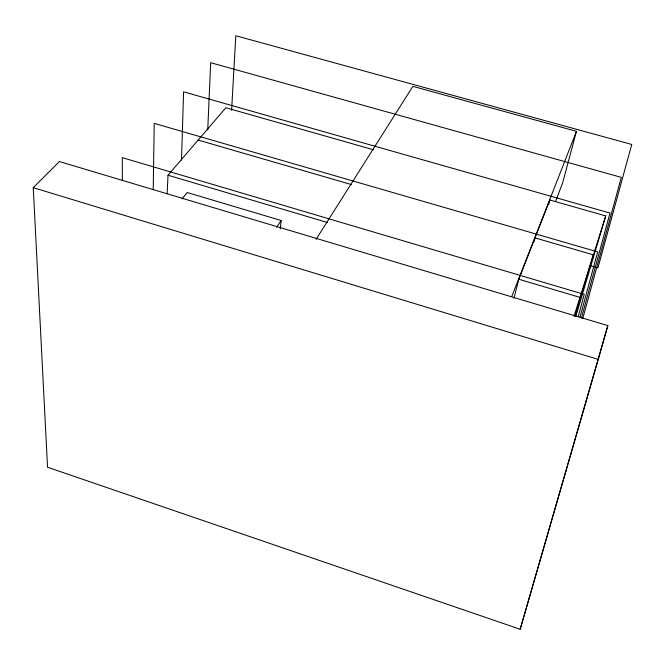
<?xml version="1.0" encoding="UTF-8"?>
<svg xmlns="http://www.w3.org/2000/svg" width="665" height="665" viewBox="0 0 665 665"><rect width="100%" height="100%" fill="white"/><g stroke="black" fill="none" stroke-linecap="round" stroke-linejoin="round"><path stroke-width="1" d="M153.208 189.633L154.23 123.366L597.694 251.919L580.03 317.064M181.503 160.14L183.59 91.82L610.005 213.066L581.418 318.094M207.729 129.891L210.697 62.701L621.318 177.372L582.789 318.477M167.139 193.756L168.012 175.219L225.867 107.722L373.555 149.791M231.595 110.332L235.801 35.735L631.75 144.463L597.935 267.928L589.98 265.609M280.256 228.793L281.195 220.531L187.222 192.518L182.019 198.885M513.92 298.311L518.833 279.25L549.839 200.007L605.732 215.934L575.782 316.49M533.97 241.902L535.009 237.895L593.263 254.811L574.976 316.307M548.775 204.022L549.839 200.007M316.058 239.375L412.865 86.359L576.472 131.321L562.607 183.016L555.541 201.429M578.276 316.44L584.236 294.379L122.31 157.655L122.343 180.439M598.267 359.399L607.835 325.609L59.426 161.553L33.25 187.663L47.539 467.237L520.171 629.265L598.267 359.399L33.25 187.663M520.171 629.265L607.835 325.609M574.045 316.124L605.732 215.934M511.776 296.573L576.472 131.321M276.524 227.339L281.195 220.531M198.145 140.057L351.561 184.612M168.012 175.219L327.604 222.542M518.833 279.25L579.639 297.28"/></g></svg>
